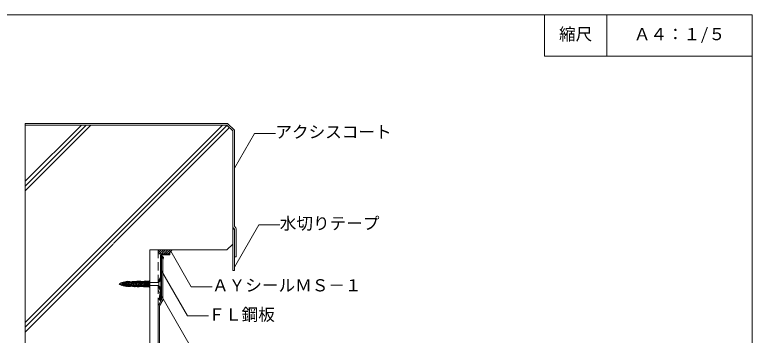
# Model space of a CAD drawing. Units: millimetres, scale not verified. Extents: x -675 to 675, y -471 to 460.
# Drawn here: x -212 to 675, y 74 to 460 of the extents above; entities that cross this region are included whole.
import ezdxf
from ezdxf.enums import TextEntityAlignment as Align

# ---------------------------------------------------------------- set-up
doc = ezdxf.new("R2010")
doc.units = ezdxf.units.MM
doc.header["$LTSCALE"] = 5
doc.linetypes.add('DASHED2', pattern=[3, 2, -1])
for name, color, linetype, lineweight in [('1-2_ハッチング', 4, 'Continuous', 9), ('1-4_リベットルーフ', 6, 'Continuous', 18), ('1-5_ＦＬ鋼板・ディスク', 5, 'Continuous', 18), ('1-6_アンカー類', 4, 'Continuous', 9), ('1-8_下地など', 3, 'DASHED2', 18), ('1-A_元図・躯体', 7, 'Continuous', 18), ('1-B_その他', 4, 'Continuous', 9), ('E-E', 7, 'Continuous', 18), ('F-F', 7, 'Continuous', 18)]:
    doc.layers.add(name, color=color, linetype=linetype, lineweight=lineweight)
doc.styles.add('ＭＳ ゴシック', font='')
doc.styles.get('ＭＳ ゴシック').set_extended_font_data('MS Gothic')

msp = doc.modelspace()

# ---------------------------------------------------------------- linework, layer by layer
at = {"layer": '1-2_ハッチング'}
for p, q in [((50.096, 320.446), (50.096, 152.202)), ((-39.904, 176.159), (-38.861, 177.202)), ((-39.904, 173.508), (-36.209, 177.202)), ((-38.557, 172.202), (-33.557, 177.202)), ((-35.906, 172.202), (-30.906, 177.202)), ((-33.994, 168.392), (-35.804, 170.202)), ((-33.994, 168.392), (-35.804, 170.202)), ((-35.804, 169.829), (-35.617, 170.015)), ((-35.804, 168.945), (-35.175, 169.573)), ((-35.804, 168.061), (-34.733, 169.132)), ((-35.671, 167.309), (-34.291, 168.69)), ((-33.254, 172.202), (-28.254, 177.202)), ((-30.602, 172.202), (-25.602, 177.202)), ((-27.951, 172.202), (-24.669, 175.484)), ((-23.752, 176.401), (-22.951, 177.202)), ((-34.787, 167.309), (-33.861, 168.236)), ((-34.304, 166.909), (-33.577, 167.636)), ((-34.304, 166.025), (-33.707, 166.622)), ((50.096, 152.202), (52.096, 152.202))]:
    msp.add_line(p, q, dxfattribs=at)
for points in [[(50.096, 202.202), (52.096, 202.202), (52.096, 152.202)], [(-22.378, 177.202), (-39.904, 177.202), (-39.904, 172.202), (-25.804, 172.202)], [(-35.804, 170.202), (-35.804, 167.309), (-34.304, 167.309), (-34.304, 165.993)]]:
    msp.add_lwpolyline(points, dxfattribs=at)
for centre, radius, start, end in [((-20.442, 172.202), 5.362, 111.16871, 180), ((-20.442, 172.202), 5.362, 111.16871, 180), ((-35.054, 167.309), 1.515, 299.66425, 45.60635), ((-35.054, 167.309), 1.515, 299.66425, 45.60635)]:
    msp.add_arc(centre, radius, start, end, dxfattribs=at)
at = {"layer": '1-4_リベットルーフ'}
for p, q in [((-35.804, 167.309), (-34.304, 167.309)), ((-35.804, 117.102), (-39.636, 110.465)), ((-35.804, 117.602), (-35.804, 117.102)), ((-39.904, 109.465), (-39.904, -113.759)), ((-38.404, 109.465), (-38.404, -113.759))]:
    msp.add_line(p, q, dxfattribs=at)
msp.add_lwpolyline([(-34.304, 167.309), (-34.304, 116.7), (-38.337, 109.715)], dxfattribs=at)
for radius in [2, 0.5]:
    msp.add_arc((-37.904, 109.465), radius, 150, 180, dxfattribs=at)
at = {"layer": '1-5_ＦＬ鋼板・ディスク'}
for p, q in [((-36.904, 170.202), (-36.904, 144.298)), ((-35.804, 170.202), (-35.804, 117.602)), ((-34.904, 172.202), (-25.804, 172.202)), ((-34.904, 171.102), (-25.804, 171.102)), ((-25.804, 172.202), (-25.804, 171.102)), ((-39.904, 139.102), (-36.904, 144.298)), ((-38.634, 139.102), (-35.804, 144.004)), ((-38.634, 139.102), (-39.904, 139.102)), ((-39.904, 133.102), (-36.904, 127.906)), ((-38.634, 133.102), (-39.904, 133.102)), ((-38.634, 133.102), (-35.804, 128.201)), ((-36.904, 127.906), (-36.904, 117.602)), ((-38.804, 117.602), (-38.004, 124.102)), ((-36.912, 123.968), (-38.004, 124.102)), ((-37.701, 117.556), (-36.912, 123.968))]:
    msp.add_line(p, q, dxfattribs=at)
for centre, radius, start, end in [((-34.904, 170.202), 2, 90, 180), ((-34.904, 170.202), 0.9, 90, 180), ((-37.304, 117.602), 1.5, 180, 0), ((-37.304, 117.602), 0.4, 186.59439, 0)]:
    msp.add_arc(centre, radius, start, end, dxfattribs=at)
at = {"layer": '1-6_アンカー類'}
for p, q in [((-84.437, 134.457), (-85.019, 137.498)), ((-82.203, 134.518), (-83.375, 138.189)), ((-82.532, 133.787), (-82.203, 134.518)), ((-81.904, 138.202), (-78.504, 139.102)), ((-81.904, 134.002), (-81.904, 138.202)), ((-81.904, 134.002), (-78.504, 133.102)), ((-80.859, 134.504), (-81.831, 134.504)), ((-80.632, 133.773), (-81.524, 138.427)), ((-80.303, 134.504), (-81.524, 138.427)), ((-81.404, 136.102), (-79.589, 137.499)), ((-81.404, 136.102), (-79.589, 134.706)), ((-79.953, 137.7), (-81.298, 137.7)), ((-80.904, 136.102), (-79.07, 137.513)), ((-80.904, 136.102), (-79.07, 134.692)), ((-80.632, 133.773), (-80.303, 134.504)), ((-78.959, 134.504), (-80.303, 134.504)), ((-78.732, 133.773), (-79.624, 138.427)), ((-78.403, 134.504), (-79.624, 138.427)), ((-78.053, 137.7), (-79.398, 137.7)), ((-79.101, 137.602), (-79.284, 137.602)), ((-79.101, 134.602), (-79.284, 134.602)), ((-79.104, 136.102), (-77.289, 137.499)), ((-79.104, 136.102), (-77.289, 134.706)), ((-78.732, 133.773), (-78.403, 134.504)), ((-78.604, 136.102), (-76.77, 137.513)), ((-78.604, 136.102), (-76.77, 134.692)), ((-78.504, 137.977), (-78.504, 139.102)), ((-78.504, 138.852), (-75.904, 138.852)), ((-78.504, 137.977), (-75.904, 137.977)), ((-78.504, 134.227), (-75.904, 134.227)), ((-78.504, 133.103), (-78.504, 134.227)), ((-78.504, 133.352), (-75.904, 133.352)), ((-77.059, 134.504), (-78.403, 134.504)), ((-77.954, 137.977), (-77.954, 139.027)), ((-77.954, 133.177), (-77.954, 134.227)), ((-77.904, 135.952), (-77.904, 136.252)), ((-77.904, 136.252), (-77.73, 136.252)), ((-77.904, 135.952), (-77.73, 135.952)), ((-76.832, 133.773), (-77.724, 138.427)), ((-76.503, 134.504), (-77.724, 138.427)), ((-76.153, 137.7), (-77.498, 137.7)), ((-77.454, 137.977), (-77.454, 139.027)), ((-77.454, 133.177), (-77.454, 134.227)), ((-76.801, 137.602), (-76.984, 137.602)), ((-76.801, 134.602), (-76.984, 134.602)), ((-76.954, 137.977), (-76.954, 139.027)), ((-76.954, 133.177), (-76.954, 134.227)), ((-76.89, 135.495), (-76.73, 135.247)), ((-76.832, 133.773), (-76.503, 134.504)), ((-76.638, 135.658), (-76.478, 135.41)), ((-75.159, 134.504), (-76.503, 134.504)), ((-76.454, 137.977), (-76.454, 139.027)), ((-76.454, 133.177), (-76.454, 134.227)), ((-75.904, 139.102), (-74.104, 139.102)), ((-75.904, 137.977), (-75.904, 139.102)), ((-75.904, 133.102), (-75.904, 134.227)), ((-74.932, 133.773), (-75.824, 138.427)), ((-74.603, 134.504), (-75.824, 138.427)), ((-75.638, 134.952), (-73.07, 134.952)), ((-75.638, 134.652), (-73.07, 134.652)), ((-74.25, 137.7), (-75.598, 137.7)), ((-74.932, 133.773), (-74.603, 134.504)), ((-73.259, 134.504), (-74.603, 134.504)), ((-74.104, 137.977), (-74.104, 139.102)), ((-74.104, 138.852), (-70.304, 139.027)), ((-74.104, 137.977), (-70.304, 138.152)), ((-74.104, 134.227), (-70.304, 134.052)), ((-74.104, 133.102), (-74.104, 134.227)), ((-74.104, 133.352), (-70.304, 133.266)), ((-73.031, 133.77), (-73.923, 138.423)), ((-72.702, 134.5), (-73.923, 138.423)), ((-72.353, 137.7), (-73.698, 137.7)), ((-73.504, 138), (-73.504, 139.114)), ((-73.504, 133.104), (-73.504, 134.204)), ((-73.031, 133.77), (-72.702, 134.5)), ((-72.904, 138.023), (-72.904, 139.125)), ((-72.904, 133.09), (-72.904, 134.181)), ((-71.359, 134.504), (-72.703, 134.504)), ((-72.304, 138.046), (-72.304, 139.136)), ((-72.304, 133.076), (-72.304, 134.158)), ((-71.101, 137.158), (-72.23, 135.41)), ((-71.132, 133.773), (-72.024, 138.427)), ((-70.803, 134.504), (-72.024, 138.427)), ((-70.849, 136.995), (-71.978, 135.247)), ((-70.453, 137.7), (-71.798, 137.7)), ((-71.704, 138.069), (-71.704, 139.147)), ((-71.704, 133.063), (-71.704, 134.135)), ((-71.132, 133.773), (-70.803, 134.504)), ((-71.104, 138.115), (-71.104, 139.157)), ((-71.104, 133.049), (-71.104, 134.089)), ((-69.459, 134.504), (-70.803, 134.504)), ((-70.604, 138.139), (-70.604, 139.166)), ((-70.604, 133.038), (-70.604, 134.074)), ((-70.304, 133.016), (-70.304, 134.052)), ((-69.232, 133.773), (-70.124, 138.427)), ((-68.903, 134.504), (-70.124, 138.427)), ((-70.009, 137.752), (-67.699, 137.752)), ((-70.009, 137.452), (-67.699, 137.452)), ((-68.553, 137.7), (-69.898, 137.7)), ((-69.232, 133.773), (-68.903, 134.504)), ((-67.559, 134.504), (-68.903, 134.504)), ((-68.604, 138.152), (-68.604, 139.227)), ((-68.604, 139.066), (-64.604, 139.166)), ((-68.604, 138.152), (-64.604, 138.252)), ((-68.604, 132.977), (-68.604, 134.052)), ((-68.604, 134.052), (-64.604, 133.952)), ((-68.604, 133.139), (-64.604, 133.039)), ((-67.332, 133.773), (-68.224, 138.427)), ((-67.004, 134.504), (-68.224, 138.427)), ((-68.004, 138.167), (-68.004, 139.234)), ((-68.004, 132.971), (-68.004, 134.037)), ((-66.65, 137.7), (-67.998, 137.7)), ((-67.404, 138.182), (-67.404, 139.249)), ((-67.404, 132.956), (-67.404, 134.006)), ((-67.332, 133.773), (-67.004, 134.504)), ((-65.657, 134.504), (-67.004, 134.504)), ((-66.859, 136.995), (-65.601, 135.047)), ((-66.804, 138.197), (-66.804, 139.264)), ((-66.804, 132.941), (-66.804, 134.007)), ((-66.607, 137.158), (-65.349, 135.21)), ((-65.429, 133.773), (-66.321, 138.427)), ((-65.101, 134.504), (-66.321, 138.427)), ((-66.204, 138.212), (-66.204, 139.279)), ((-66.204, 132.926), (-66.204, 133.992)), ((-64.747, 137.7), (-66.095, 137.7)), ((-65.604, 138.227), (-65.604, 139.294)), ((-65.604, 132.911), (-65.604, 133.977)), ((-65.429, 133.773), (-65.101, 134.504)), ((-63.754, 134.504), (-65.101, 134.504)), ((-65.004, 138.242), (-65.004, 139.309)), ((-65.004, 132.896), (-65.004, 133.962)), ((-64.604, 139.327), (-62.904, 139.327)), ((-64.604, 138.252), (-64.604, 139.327)), ((-64.604, 138.252), (-62.895, 138.243)), ((-64.604, 133.952), (-62.907, 133.961)), ((-64.604, 132.877), (-64.604, 133.952)), ((-64.509, 134.752), (-62.199, 134.752)), ((-64.509, 134.452), (-62.199, 134.452)), ((-63.526, 133.773), (-64.418, 138.427)), ((-63.198, 134.504), (-64.418, 138.427)), ((-62.846, 137.7), (-64.192, 137.7)), ((-63.526, 133.773), (-63.198, 134.504)), ((-61.854, 134.504), (-63.198, 134.504)), ((-62.907, 133.961), (-59.104, 134.102)), ((-62.904, 138.243), (-62.904, 139.327)), ((-62.904, 139.166), (-59.104, 138.831)), ((-62.904, 138.243), (-59.104, 138.102)), ((-62.904, 132.877), (-62.904, 133.961)), ((-62.904, 133.039), (-59.104, 133.374)), ((-61.625, 133.77), (-62.517, 138.423)), ((-61.296, 134.5), (-62.517, 138.423)), ((-62.304, 138.221), (-62.304, 139.266)), ((-62.304, 132.939), (-62.304, 133.984)), ((-60.947, 137.7), (-62.292, 137.7)), ((-61.704, 138.199), (-61.704, 139.213)), ((-61.704, 132.992), (-61.704, 134.006)), ((-61.625, 133.77), (-61.296, 134.5)), ((-60.101, 137.158), (-61.359, 135.21)), ((-59.954, 134.504), (-61.296, 134.504)), ((-59.849, 136.995), (-61.107, 135.047)), ((-61.104, 138.177), (-61.104, 139.16)), ((-61.104, 133.045), (-61.104, 134.028)), ((-59.727, 133.773), (-60.618, 138.427)), ((-59.398, 134.504), (-60.618, 138.427)), ((-60.504, 138.154), (-60.504, 139.107)), ((-60.504, 133.097), (-60.504, 134.05)), ((-59.044, 137.7), (-60.392, 137.7)), ((-59.904, 138.132), (-59.904, 139.054)), ((-59.904, 133.15), (-59.904, 134.073)), ((-59.727, 133.773), (-59.398, 134.504)), ((-58.051, 134.504), (-59.398, 134.504)), ((-59.304, 138.11), (-59.304, 139.001)), ((-59.304, 133.203), (-59.304, 134.101)), ((-59.104, 138.992), (-51.904, 138.992)), ((-59.104, 138.102), (-59.104, 138.992)), ((-59.104, 138.102), (-53.004, 138.102)), ((-59.104, 133.212), (-59.104, 134.102)), ((-59.104, 134.102), (-53.004, 134.102)), ((-59.104, 133.212), (-51.904, 133.212)), ((-59.009, 137.752), (-58.104, 137.752)), ((-59.009, 137.452), (-58.104, 137.452)), ((-58.804, 138.992), (-56.904, 139.492)), ((-56.904, 132.712), (-58.804, 133.212)), ((-57.824, 133.773), (-58.715, 138.427)), ((-57.495, 134.504), (-58.715, 138.427)), ((-57.141, 137.7), (-58.489, 137.7)), ((-58.104, 137.452), (-58.104, 137.752)), ((-57.824, 133.773), (-57.495, 134.504)), ((-57.604, 137.752), (-56.699, 137.752)), ((-57.604, 137.452), (-57.604, 137.752)), ((-57.604, 137.452), (-56.699, 137.452)), ((-56.151, 134.504), (-57.495, 134.504)), ((-57.304, 138.102), (-57.304, 138.992)), ((-57.304, 133.212), (-57.304, 134.102)), ((-56.904, 139.492), (-51.704, 139.492)), ((-55.922, 133.77), (-56.814, 138.423)), ((-55.594, 134.5), (-56.814, 138.423)), ((-56.704, 138.102), (-56.704, 138.992)), ((-56.704, 133.212), (-56.704, 134.102)), ((-55.244, 137.7), (-56.589, 137.7)), ((-56.204, 138.102), (-56.204, 138.992)), ((-56.204, 133.212), (-56.204, 134.102)), ((-55.922, 133.77), (-55.594, 134.5)), ((-55.859, 136.995), (-54.601, 135.047)), ((-55.704, 138.102), (-55.704, 138.992)), ((-55.704, 133.212), (-55.704, 134.102)), ((-55.607, 137.158), (-54.349, 135.21)), ((-54.251, 134.504), (-55.594, 134.504)), ((-55.204, 138.102), (-55.204, 138.992)), ((-55.204, 133.212), (-55.204, 134.102)), ((-54.024, 133.773), (-54.915, 138.427)), ((-53.695, 134.504), (-54.915, 138.427)), ((-54.704, 138.102), (-54.704, 138.992)), ((-54.704, 133.212), (-54.704, 134.102)), ((-53.344, 137.7), (-54.689, 137.7)), ((-54.204, 138.075), (-54.204, 138.992)), ((-54.204, 133.212), (-54.204, 134.102)), ((-54.024, 133.773), (-53.695, 134.504)), ((-53.704, 138.102), (-53.704, 138.992)), ((-53.704, 133.212), (-53.704, 134.102)), ((-52.351, 134.504), (-53.695, 134.504)), ((-53.509, 134.752), (-53.004, 134.752)), ((-53.509, 134.452), (-53.004, 134.452)), ((-51.904, 134.854), (-53.016, 138.427)), ((-53.004, 133.212), (-53.004, 138.992)), ((-51.904, 137.7), (-52.789, 137.7)), ((-52.124, 133.773), (-51.904, 134.262)), ((-51.904, 133.212), (-51.904, 138.992)), ((-51.904, 138.892), (-51.204, 138.892)), ((-39.618, 137.942), (-51.904, 137.942)), ((-51.904, 136.352), (-51.704, 136.102)), ((-51.904, 136.352), (-51.204, 136.352)), ((-51.904, 135.852), (-51.704, 136.102)), ((-51.904, 135.852), (-51.204, 135.852)), ((-51.904, 133.312), (-51.204, 133.312)), ((-51.204, 138.892), (-51.704, 139.492)), ((-51.704, 132.712), (-51.204, 133.312)), ((-51.204, 138.992), (-50.354, 139.777)), ((-51.204, 133.212), (-51.204, 138.992)), ((-51.204, 133.212), (-50.354, 132.427)), ((-50.354, 139.777), (-49.904, 139.777)), ((-50.354, 132.427), (-50.354, 139.777)), ((-49.904, 132.427), (-49.904, 139.777)), ((-39.204, 134.262), (-39.204, 137.942)), ((-38.911, 138.235), (-36.544, 140.602)), ((-38.911, 133.969), (-36.544, 131.602)), ((-35.804, 140.602), (-36.544, 140.602)), ((-35.804, 131.602), (-35.804, 140.602)), ((-75.904, 133.102), (-74.104, 133.102)), ((-70.304, 133.016), (-68.604, 132.977)), ((-64.604, 132.877), (-62.904, 132.877)), ((-56.904, 132.712), (-51.704, 132.712)), ((-50.354, 132.427), (-49.904, 132.427))]:
    msp.add_line(p, q, dxfattribs=at)
for points in [[(-84.108, 134.827), (-85.019, 137.498), (-85.383, 136.933)], [(-85.383, 136.933), (-84.437, 134.457), (-84.108, 134.827)], [(-81.524, 138.427), (-81.853, 137.7), (-80.632, 133.773)], [(-79.624, 138.427), (-79.953, 137.7), (-78.732, 133.773)], [(-77.724, 138.427), (-78.053, 137.7), (-76.832, 133.773)], [(-75.824, 138.427), (-76.153, 137.7), (-74.932, 133.773)], [(-73.923, 138.423), (-74.252, 137.696), (-73.031, 133.77)], [(-72.024, 138.427), (-72.353, 137.7), (-71.132, 133.773)], [(-70.124, 138.427), (-70.453, 137.7), (-69.232, 133.773)], [(-70.304, 138.152), (-70.304, 139.189), (-68.604, 139.227)], [(-68.224, 138.427), (-68.553, 137.7), (-67.332, 133.773)], [(-66.321, 138.427), (-66.65, 137.7), (-65.429, 133.773)], [(-64.418, 138.427), (-64.747, 137.7), (-63.526, 133.773)], [(-62.517, 138.423), (-62.846, 137.696), (-61.625, 133.77)], [(-60.618, 138.427), (-60.947, 137.7), (-59.727, 133.773)], [(-58.715, 138.427), (-59.044, 137.7), (-57.824, 133.773)], [(-56.814, 138.423), (-57.143, 137.696), (-55.922, 133.77)], [(-54.915, 138.427), (-55.244, 137.7), (-54.024, 133.773)], [(-39.618, 134.262), (-51.904, 134.262), (-51.904, 137.942)], [(-51.204, 135.852), (-51.704, 136.102), (-51.204, 136.352)], [(-35.804, 131.602), (-36.544, 131.602), (-36.544, 140.602)]]:
    msp.add_lwpolyline(points, dxfattribs=at)
for points in [[(-83.701, 137.467), (-82.532, 133.787), (-83.375, 138.189)], [(-52.124, 133.773), (-53.016, 138.427), (-53.344, 137.7)]]:
    msp.add_lwpolyline(points, close=True, dxfattribs=at)
for centre, radius, start, end in [((-81.664, 128.319), 9.383, 113.35211, 123.95053), ((-81.664, 143.885), 9.383, 236.04947, 251.51092), ((-81.664, 128.319), 9.383, 102.55761, 110.13326), ((-81.664, 143.885), 9.383, 254.90057, 263.16462), ((-81.664, 128.319), 9.383, 91.1526, 99.30247), ((-81.664, 143.885), 9.383, 266.70432, 268.98114), ((-79.284, 137.102), 0.5, 90, 127.56859), ((-79.284, 135.102), 0.5, 232.43141, 270), ((-79.101, 137.552), 0.05, 307.56859, 90), ((-79.101, 134.652), 0.05, 270, 52.43141), ((-77.73, 134.952), 1.3, 32.8584, 90), ((-77.73, 134.952), 1, 32.8584, 90), ((-76.984, 137.102), 0.5, 90, 127.56859), ((-76.984, 135.102), 0.5, 232.43141, 270), ((-76.801, 137.552), 0.05, 307.56859, 90), ((-76.801, 134.652), 0.05, 270, 52.43141), ((-75.638, 135.952), 1.3, 212.8584, 270), ((-75.638, 135.952), 1, 212.8584, 270), ((-73.07, 135.952), 1, 270, 327.1416), ((-73.07, 135.952), 1.3, 270, 327.1416), ((-70.009, 136.452), 1.3, 90, 147.1416), ((-70.009, 136.452), 1, 90, 147.1416), ((-67.699, 136.452), 1.3, 32.8584, 90), ((-67.699, 136.452), 1, 32.8584, 90), ((-64.509, 135.752), 1.3, 212.8584, 270), ((-64.509, 135.752), 1, 212.8584, 270), ((-62.199, 135.752), 1, 270, 327.1416), ((-62.199, 135.752), 1.3, 270, 327.1416), ((-59.009, 136.452), 1.3, 90, 147.1416), ((-59.009, 136.452), 1, 90, 147.1416), ((-56.699, 136.452), 1.3, 32.8584, 90), ((-56.699, 136.452), 1, 32.8584, 90), ((-53.509, 135.752), 1.3, 212.8584, 270), ((-53.509, 135.752), 1, 212.8584, 270), ((-39.618, 138.942), 1, 270, 315), ((-39.618, 133.262), 1, 45, 90)]:
    msp.add_arc(centre, radius, start, end, dxfattribs=at)
at = {"layer": '1-8_下地など', "linetype": 'Continuous'}
msp.add_line((-49.904, -172.798), (-49.904, 177.202), dxfattribs=at)
at = {"layer": '1-8_下地など'}
for p, q in [((-39.904, 177.202), (-39.904, 137.942)), ((-39.904, 134.262), (-39.904, -140.158))]:
    msp.add_line(p, q, dxfattribs=at)
at = {"layer": '1-A_元図・躯体'}
for p, q in [((42.723, 327.202), (-199.904, 327.202)), ((-199.904, 327.202), (-199.904, -322.798)), ((-199.904, 259.614), (-132.315, 327.202)), ((-199.904, 253.814), (-126.515, 327.202)), ((-199.904, 248.014), (-120.715, 327.202)), ((-199.904, 327.202), (-199.904, -322.798)), ((42.723, 327.202), (-199.904, 327.202)), ((-199.904, 89.908), (37.39, 327.202)), ((-199.904, 84.108), (42.967, 326.979)), ((-93.572, 184.64), (45.994, 324.206)), ((42.723, 327.202), (50.096, 320.446)), ((-199.904, 78.308), (-94.002, 184.21)), ((42.723, 177.202), (50.096, 183.958))]:
    msp.add_line(p, q, dxfattribs=at)
for points in [[(-81.904, 137.699), (-81.904, 138.202), (-81.588, 138.286), (-81.524, 138.427), (-81.488, 138.312), (-76.454, 139.645), (-76.454, 138.852), (-74.104, 138.852), (-74.104, 139.005), (-73.698, 137.7), (-71.104, 137.7), (-71.104, 139.171), (-66.484, 139.276), (-66.454, 139.12), (-65.604, 139.141), (-65.604, 139.327), (-60.791, 139.327), (-60.723, 138.974), (-59.904, 138.902), (-59.904, 138.992), (-58.804, 138.992), (-54.704, 140.071), (-54.704, 139.492), (-50.662, 139.492), (-49.904, 140.193), (-49.904, 177.202), (42.723, 177.202), (50.096, 183.958), (50.096, 320.446), (42.723, 327.202)], [(42.723, 177.202), (-49.904, 177.202), (-49.904, -222.798), (361.629, -222.798)], [(-85.383, 136.933), (-85.019, 137.498), (-84.893, 137.129)], [(-83.256, 137.566), (-83.375, 138.189), (-83.696, 137.479)], [(-68.004, 132.281), (-68.004, 132.964), (-70.901, 133.03), (-71.232, 134.095), (-72.851, 134.17), (-73.504, 132.718), (-73.504, 133.102), (-76.703, 133.102), (-76.832, 133.773), (-76.973, 134.227), (-77.954, 134.227), (-77.954, 132.957), (-82.379, 134.128), (-82.532, 133.787), (-82.78, 134.569)], [(-49.904, -138.707), (-49.904, 132.012), (-50.662, 132.712), (-57.62, 132.712), (-57.716, 133.212), (-59.904, 133.212), (-59.904, 133.15), (-62.304, 132.939), (-62.304, 133.964), (-62.904, 133.961), (-62.904, 132.877), (-65.258, 132.877), (-65.429, 133.773), (-65.492, 133.975), (-67.222, 134.018), (-68.004, 132.281)]]:
    msp.add_lwpolyline(points, dxfattribs=at)
for centre, start, end in [((-81.664, 128.319), 113.35211, 123.95053), ((-81.664, 143.885), 236.04947, 263.16462), ((-81.664, 128.319), 99.76999, 110.13326), ((-81.664, 128.319), 91.46583, 102.50884)]:
    msp.add_arc(centre, 9.383, start, end, dxfattribs=at)
at = {"layer": '1-B_その他'}
for p, q in [((43.501, 329.202), (-199.904, 329.202)), ((-199.904, 329.202), (-199.904, 327.202)), ((50.096, 204.202), (50.096, 320.446)), ((50.096, 204.202), (52.096, 202.202)), ((52.682, 204.445), (53.51, 203.617)), ((52.096, 202.202), (52.096, 168.869))]:
    msp.add_line(p, q, dxfattribs=at)
for points in [[(43.501, 329.202), (52.096, 321.326), (52.096, 205.859)], [(50.096, 320.446), (42.723, 327.202), (-199.904, 327.202)], [(54.096, 202.202), (54.096, 168.869), (52.096, 168.869)]]:
    msp.add_lwpolyline(points, dxfattribs=at)
for centre, start, end in [((54.096, 205.859), 180, 225), ((52.096, 202.202), 360, 45)]:
    msp.add_arc(centre, 2, start, end, dxfattribs=at)
at = {"layer": 'E-E'}
for p, q in [((76.17, 317.326), (52.096, 275.628)), ((76.17, 317.326), (101.17, 317.326)), ((81.455, 207.341), (52.096, 156.491)), ((81.455, 207.341), (106.455, 207.341)), ((-0.018, 132.786), (-24.669, 175.484)), ((-4.44, 97.598), (-35.804, 151.921)), ((0.357, 59.042), (-39.904, 128.777)), ((-0.018, 132.786), (24.982, 132.786)), ((-4.44, 97.598), (20.56, 97.598))]:
    msp.add_line(p, q, dxfattribs=at)
at = {"layer": 'F-F'}
msp.add_line((500, 460), (500, 410), dxfattribs=at)
for points in [[(-675, 460), (675, 460), (675, -440), (-675, -440)], [(425, 460), (425, 410), (675, 410)]]:
    msp.add_lwpolyline(points, dxfattribs=at)

# ---------------------------------------------------------------- texts
at = {"layer": 'E-E', "style": 'ＭＳ ゴシック'}
for s, p in [('縮尺', (442.5, 425)), ('Ａ４：１/５', (532.5, 425)), ('アクシスコート', (101.17, 307.326)), ('水切りテープ', (106.455, 197.341)), ('ＡＹシールＭＳ－１', (24.982, 122.786)), ('ＦＬ鋼板', (20.56, 87.598))]:
    msp.add_text(s, height=14.66, dxfattribs=at).set_placement(p, align=Align.BOTTOM_LEFT)

doc.saveas('drawing.dxf')
